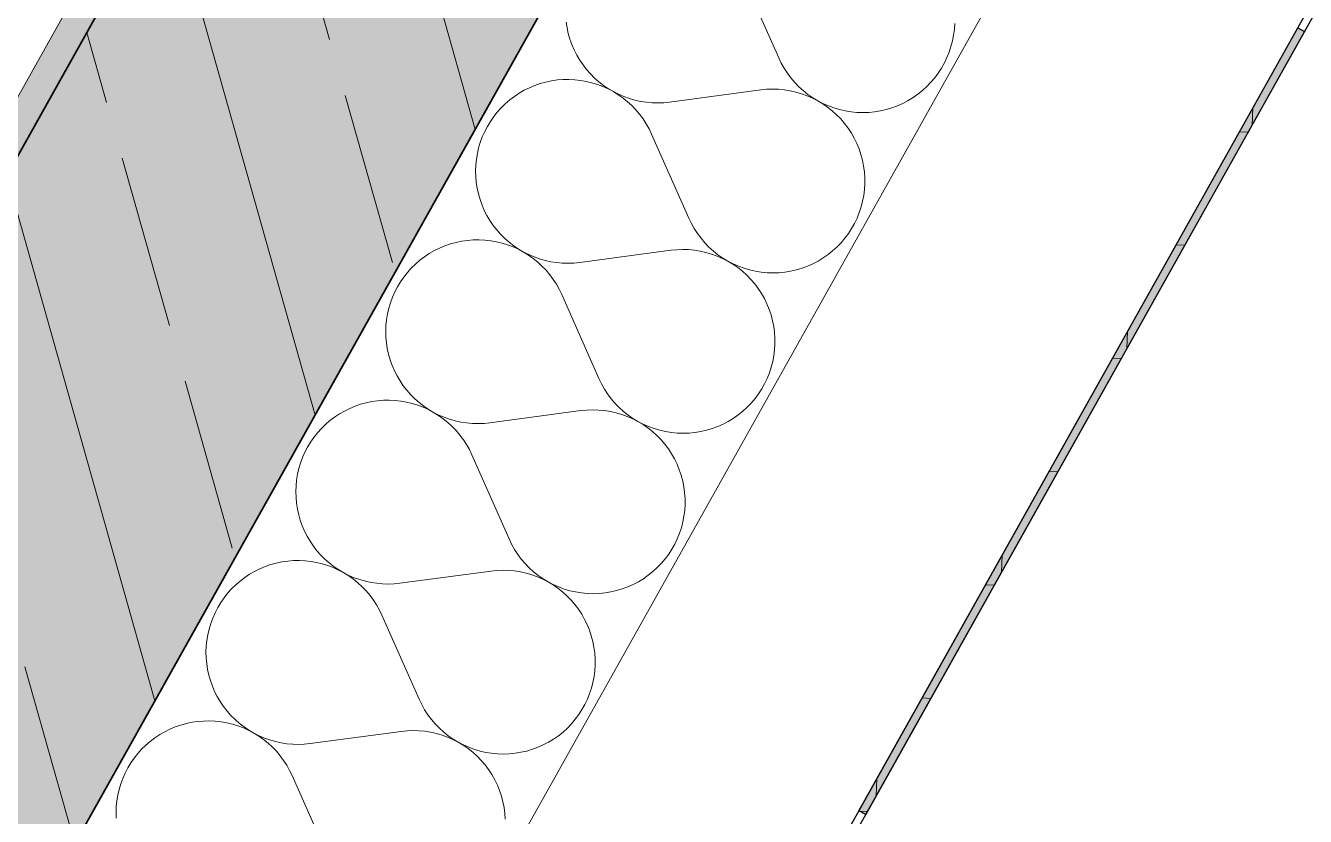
# Model space of a CAD drawing. Header units: metres. Extents: x -27.1 to 50.1, y 105.7 to 163.4.
# Drawn here: x 11.932 to 12.594, y 149.371 to 149.781 of the extents above; entities that cross this region are included whole.
import ezdxf

# ---------------------------------------------------------------- set-up
doc = ezdxf.new("R2010")
doc.units = ezdxf.units.M
doc.header["$MEASUREMENT"] = 0
for name, pattern in [('Punktlinie', [0.0035, 0, -0.0035]), ('Strichlinie_ eng', [0.0023, 0.0015, -0.0008]), ('Wipeout_Contour', [1, 0, -1])]:
    doc.linetypes.add(name, pattern=pattern)
for name, color, linetype in [('10  Fassade', 7, 'Continuous'), ('10  Fassade_Deckschraffur', 7, 'Continuous'), ('10  Fassade_Schnittschraffur', 7, 'Continuous'), ('10  Treppen + Rampen', 7, 'Continuous'), ('10  Wand Massiv', 7, 'Continuous'), ('10  Wand Massiv_Schnittschraffur', 7, 'Continuous'), ('50  NUF - Raumstempel', 7, 'Continuous')]:
    doc.layers.add(name, color=color, linetype=linetype)

# ---------------------------------------------------------------- blocks, each defined once
blk = doc.blocks.new('*X59', base_point=(-0.16283, 98.00747))
at = {"layer": '10  Wand Massiv_Schnittschraffur', "color": 98, "linetype": 'Continuous', "lineweight": 13, "ltscale": 1000, "true_color": 0x000100}
for p, q in [((12.32159, 149.76427), (12.30232, 149.80781)), ((12.21151, 149.78275), (12.21197, 149.77978)), ((12.41255, 149.77909), (12.41273, 149.78214)), ((12.21197, 149.77978), (12.21262, 149.77684)), ((12.21262, 149.77684), (12.21345, 149.77394)), ((12.41159, 149.77306), (12.41216, 149.77606)), ((12.41216, 149.77606), (12.41255, 149.77909)), ((12.21345, 149.77394), (12.21446, 149.7711)), ((12.21446, 149.7711), (12.21566, 149.76834)), ((12.40986, 149.7672), (12.41082, 149.7701)), ((12.41082, 149.7701), (12.41159, 149.77306)), ((12.21566, 149.76834), (12.21702, 149.76565)), ((12.21702, 149.76565), (12.21855, 149.76306)), ((12.21855, 149.76306), (12.22024, 149.76057)), ((12.32159, 149.76427), (12.32291, 149.76151)), ((12.4074, 149.7616), (12.40872, 149.76436)), ((12.40872, 149.76436), (12.40986, 149.7672)), ((12.22024, 149.76057), (12.22209, 149.75819)), ((12.22209, 149.75819), (12.22408, 149.75593)), ((12.22408, 149.75593), (12.22621, 149.7538)), ((12.32291, 149.76151), (12.32441, 149.75885)), ((12.32441, 149.75885), (12.32608, 149.75629)), ((12.32608, 149.75629), (12.32791, 149.75384)), ((12.40243, 149.75392), (12.40425, 149.75637)), ((12.40425, 149.75637), (12.40591, 149.75894)), ((12.40591, 149.75894), (12.4074, 149.7616)), ((12.19526, 149.74996), (12.19248, 149.7488)), ((12.19811, 149.75094), (12.19526, 149.74996)), ((12.20101, 149.75174), (12.19811, 149.75094)), ((12.20396, 149.75236), (12.20101, 149.75174)), ((12.20694, 149.75279), (12.20396, 149.75236)), ((12.20994, 149.75303), (12.20694, 149.75279)), ((12.21296, 149.75307), (12.20994, 149.75303)), ((12.21597, 149.75293), (12.21296, 149.75307)), ((12.21896, 149.7526), (12.21597, 149.75293)), ((12.22193, 149.75208), (12.21896, 149.7526)), ((12.22485, 149.75137), (12.22193, 149.75208)), ((12.22773, 149.75048), (12.22485, 149.75137)), ((12.22621, 149.7538), (12.22848, 149.75181)), ((12.23055, 149.74941), (12.22773, 149.75048)), ((12.22848, 149.75181), (12.23086, 149.74997)), ((12.23329, 149.74817), (12.23055, 149.74941)), ((12.23086, 149.74997), (12.23335, 149.74828)), ((12.32791, 149.75384), (12.32989, 149.75152)), ((12.32989, 149.75152), (12.33202, 149.74932)), ((12.33202, 149.74932), (12.33428, 149.74727)), ((12.39607, 149.74733), (12.39833, 149.74939)), ((12.39833, 149.74939), (12.40045, 149.75159)), ((12.40045, 149.75159), (12.40243, 149.75392)), ((12.18226, 149.74247), (12.17998, 149.74051)), ((12.18466, 149.74429), (12.18226, 149.74247)), ((12.18717, 149.74596), (12.18466, 149.74429)), ((12.18978, 149.74746), (12.18717, 149.74596)), ((12.19248, 149.7488), (12.18978, 149.74746)), ((12.23595, 149.74675), (12.23329, 149.74817)), ((12.23335, 149.74828), (12.23595, 149.74675)), ((12.23595, 149.74675), (12.23864, 149.74539)), ((12.23851, 149.74517), (12.23595, 149.74675)), ((12.24097, 149.74342), (12.23851, 149.74517)), ((12.23864, 149.74539), (12.24141, 149.74421)), ((12.24331, 149.74153), (12.24097, 149.74342)), ((12.24141, 149.74421), (12.24424, 149.7432)), ((12.24424, 149.7432), (12.24714, 149.74237)), ((12.24714, 149.74237), (12.25008, 149.74173)), ((12.31228, 149.74765), (12.26508, 149.74135)), ((12.31532, 149.74796), (12.31228, 149.74765)), ((12.31837, 149.74807), (12.31532, 149.74796)), ((12.32143, 149.74799), (12.31837, 149.74807)), ((12.32447, 149.7477), (12.32143, 149.74799)), ((12.32749, 149.74723), (12.32447, 149.7477)), ((12.33047, 149.74656), (12.32749, 149.74723)), ((12.3334, 149.7457), (12.33047, 149.74656)), ((12.33628, 149.74466), (12.3334, 149.7457)), ((12.33428, 149.74727), (12.33667, 149.74536)), ((12.33908, 149.74344), (12.33628, 149.74466)), ((12.33667, 149.74536), (12.33918, 149.74362)), ((12.34179, 149.74203), (12.33908, 149.74344)), ((12.33918, 149.74362), (12.34179, 149.74203)), ((12.38857, 149.74208), (12.39118, 149.74367)), ((12.39118, 149.74367), (12.39368, 149.74542)), ((12.39368, 149.74542), (12.39607, 149.74733)), ((12.17582, 149.73616), (12.17395, 149.73379)), ((12.17783, 149.7384), (12.17582, 149.73616)), ((12.17998, 149.74051), (12.17783, 149.7384)), ((12.24553, 149.73949), (12.24331, 149.74153)), ((12.24761, 149.73732), (12.24553, 149.73949)), ((12.24956, 149.73502), (12.24761, 149.73732)), ((12.25008, 149.74173), (12.25306, 149.74127)), ((12.25306, 149.74127), (12.25606, 149.741)), ((12.25606, 149.741), (12.25907, 149.74093)), ((12.25907, 149.74093), (12.26208, 149.74104)), ((12.26208, 149.74104), (12.26508, 149.74135)), ((12.34179, 149.74203), (12.3445, 149.74062)), ((12.34441, 149.74046), (12.34179, 149.74203)), ((12.34692, 149.73872), (12.34441, 149.74046)), ((12.3445, 149.74062), (12.34729, 149.73939)), ((12.34932, 149.73682), (12.34692, 149.73872)), ((12.34729, 149.73939), (12.35016, 149.73833)), ((12.35159, 149.73478), (12.34932, 149.73682)), ((12.35016, 149.73833), (12.35309, 149.73746)), ((12.35309, 149.73746), (12.35607, 149.73679)), ((12.35607, 149.73679), (12.35909, 149.7363)), ((12.35909, 149.7363), (12.36213, 149.73601)), ((12.36213, 149.73601), (12.36519, 149.73592)), ((12.36519, 149.73592), (12.36824, 149.73602)), ((12.36824, 149.73602), (12.37128, 149.73632)), ((12.37128, 149.73632), (12.3743, 149.73681)), ((12.3743, 149.73681), (12.37728, 149.73749)), ((12.37728, 149.73749), (12.3802, 149.73836)), ((12.3802, 149.73836), (12.38307, 149.73942)), ((12.38307, 149.73942), (12.38586, 149.74066)), ((12.38586, 149.74066), (12.38857, 149.74208)), ((12.17223, 149.73132), (12.17068, 149.72874)), ((12.17395, 149.73379), (12.17223, 149.73132)), ((12.25135, 149.7326), (12.24956, 149.73502)), ((12.25299, 149.73007), (12.25135, 149.7326)), ((12.25446, 149.72744), (12.25299, 149.73007)), ((12.35372, 149.73259), (12.35159, 149.73478)), ((12.35571, 149.73027), (12.35372, 149.73259)), ((12.35755, 149.72783), (12.35571, 149.73027)), ((12.16807, 149.72331), (12.16703, 149.72048)), ((12.16929, 149.72606), (12.16807, 149.72331)), ((12.17068, 149.72874), (12.16929, 149.72606)), ((12.25577, 149.72473), (12.25446, 149.72744)), ((12.27504, 149.68118), (12.25577, 149.72473)), ((12.35922, 149.72527), (12.35755, 149.72783)), ((12.36073, 149.72261), (12.35922, 149.72527)), ((12.36206, 149.71987), (12.36073, 149.72261)), ((12.16617, 149.7176), (12.1655, 149.71466)), ((12.16703, 149.72048), (12.16617, 149.7176)), ((12.36322, 149.71704), (12.36206, 149.71987)), ((12.36419, 149.71414), (12.36322, 149.71704)), ((12.16501, 149.71169), (12.16471, 149.70869)), ((12.1655, 149.71466), (12.16501, 149.71169)), ((12.36498, 149.71119), (12.36419, 149.71414)), ((12.36557, 149.70819), (12.36498, 149.71119)), ((12.16471, 149.70869), (12.1646, 149.70568)), ((12.1646, 149.70568), (12.16468, 149.70267)), ((12.16468, 149.70267), (12.16496, 149.69967)), ((12.36597, 149.70516), (12.36557, 149.70819)), ((12.36617, 149.70211), (12.36597, 149.70516)), ((12.16496, 149.69967), (12.16542, 149.69669)), ((12.16542, 149.69669), (12.16606, 149.69375)), ((12.36561, 149.69297), (12.36599, 149.696)), ((12.36599, 149.696), (12.36618, 149.69905)), ((12.36618, 149.69905), (12.36617, 149.70211)), ((12.16606, 149.69375), (12.1669, 149.69086)), ((12.1669, 149.69086), (12.16791, 149.68802)), ((12.36427, 149.68701), (12.36503, 149.68997)), ((12.36503, 149.68997), (12.36561, 149.69297)), ((12.16791, 149.68802), (12.1691, 149.68525)), ((12.1691, 149.68525), (12.17047, 149.68257)), ((12.36217, 149.68128), (12.36331, 149.68411)), ((12.36331, 149.68411), (12.36427, 149.68701)), ((12.17047, 149.68257), (12.172, 149.67997)), ((12.172, 149.67997), (12.17369, 149.67748)), ((12.17369, 149.67748), (12.17554, 149.6751)), ((12.27504, 149.68118), (12.27636, 149.67843)), ((12.27636, 149.67843), (12.27786, 149.67577)), ((12.35936, 149.67585), (12.36085, 149.67852)), ((12.36085, 149.67852), (12.36217, 149.68128)), ((12.16039, 149.6697), (12.15741, 149.66927)), ((12.16339, 149.66994), (12.16039, 149.6697)), ((12.1664, 149.66999), (12.16339, 149.66994)), ((12.16941, 149.66985), (12.1664, 149.66999)), ((12.17241, 149.66952), (12.16941, 149.66985)), ((12.17537, 149.669), (12.17241, 149.66952)), ((12.17554, 149.6751), (12.17753, 149.67284)), ((12.17753, 149.67284), (12.17966, 149.67071)), ((12.17966, 149.67071), (12.18192, 149.66873)), ((12.27786, 149.67577), (12.27953, 149.67321)), ((12.27953, 149.67321), (12.28136, 149.67076)), ((12.28136, 149.67076), (12.28334, 149.66843)), ((12.3539, 149.66851), (12.35587, 149.67084)), ((12.35587, 149.67084), (12.3577, 149.67329)), ((12.3577, 149.67329), (12.35936, 149.67585)), ((12.14062, 149.66287), (12.13811, 149.66121)), ((12.14323, 149.66438), (12.14062, 149.66287)), ((12.14593, 149.66571), (12.14323, 149.66438)), ((12.14871, 149.66687), (12.14593, 149.66571)), ((12.15156, 149.66786), (12.14871, 149.66687)), ((12.15446, 149.66866), (12.15156, 149.66786)), ((12.15741, 149.66927), (12.15446, 149.66866)), ((12.1783, 149.66829), (12.17537, 149.669)), ((12.18118, 149.6674), (12.1783, 149.66829)), ((12.18399, 149.66633), (12.18118, 149.6674)), ((12.18192, 149.66873), (12.18431, 149.66688)), ((12.18674, 149.66508), (12.18399, 149.66633)), ((12.18431, 149.66688), (12.1868, 149.6652)), ((12.18939, 149.66366), (12.18674, 149.66508)), ((12.1868, 149.6652), (12.1894, 149.66367)), ((12.19196, 149.66208), (12.18939, 149.66366)), ((12.1894, 149.66367), (12.19208, 149.66231)), ((12.26573, 149.66457), (12.21853, 149.65826)), ((12.26877, 149.66487), (12.26573, 149.66457)), ((12.27182, 149.66498), (12.26877, 149.66487)), ((12.27487, 149.6649), (12.27182, 149.66498)), ((12.27792, 149.66462), (12.27487, 149.6649)), ((12.28094, 149.66414), (12.27792, 149.66462)), ((12.28392, 149.66348), (12.28094, 149.66414)), ((12.28334, 149.66843), (12.28546, 149.66624)), ((12.28685, 149.66262), (12.28392, 149.66348)), ((12.28546, 149.66624), (12.28773, 149.66418)), ((12.28773, 149.66418), (12.29012, 149.66228)), ((12.34713, 149.66234), (12.34952, 149.66425)), ((12.34952, 149.66425), (12.35178, 149.66631)), ((12.35178, 149.66631), (12.3539, 149.66851)), ((12.13343, 149.65742), (12.13128, 149.65531)), ((12.13571, 149.65939), (12.13343, 149.65742)), ((12.13811, 149.66121), (12.13571, 149.65939)), ((12.19441, 149.66034), (12.19196, 149.66208)), ((12.19208, 149.66231), (12.19485, 149.66112)), ((12.19676, 149.65845), (12.19441, 149.66034)), ((12.19485, 149.66112), (12.19769, 149.66011)), ((12.19898, 149.65641), (12.19676, 149.65845)), ((12.19769, 149.66011), (12.20059, 149.65929)), ((12.20106, 149.65423), (12.19898, 149.65641)), ((12.20059, 149.65929), (12.20353, 149.65864)), ((12.20353, 149.65864), (12.20651, 149.65819)), ((12.20651, 149.65819), (12.20951, 149.65792)), ((12.20951, 149.65792), (12.21252, 149.65784)), ((12.21252, 149.65784), (12.21553, 149.65796)), ((12.21553, 149.65796), (12.21853, 149.65826)), ((12.28972, 149.66158), (12.28685, 149.66262)), ((12.29252, 149.66035), (12.28972, 149.66158)), ((12.29012, 149.66228), (12.29262, 149.66053)), ((12.29524, 149.65895), (12.29252, 149.66035)), ((12.29262, 149.66053), (12.29524, 149.65895)), ((12.29524, 149.65895), (12.29795, 149.65754)), ((12.29786, 149.65737), (12.29524, 149.65895)), ((12.30037, 149.65563), (12.29786, 149.65737)), ((12.29795, 149.65754), (12.30074, 149.6563)), ((12.30074, 149.6563), (12.30361, 149.65525)), ((12.33365, 149.65528), (12.33652, 149.65634)), ((12.33652, 149.65634), (12.33931, 149.65758)), ((12.33931, 149.65758), (12.34202, 149.659)), ((12.34202, 149.659), (12.34463, 149.66059)), ((12.34463, 149.66059), (12.34713, 149.66234)), ((12.1274, 149.65071), (12.12568, 149.64823)), ((12.12926, 149.65307), (12.1274, 149.65071)), ((12.13128, 149.65531), (12.12926, 149.65307)), ((12.203, 149.65193), (12.20106, 149.65423)), ((12.2048, 149.64951), (12.203, 149.65193)), ((12.20644, 149.64699), (12.2048, 149.64951)), ((12.30277, 149.65374), (12.30037, 149.65563)), ((12.30503, 149.65169), (12.30277, 149.65374)), ((12.30361, 149.65525), (12.30654, 149.65438)), ((12.30717, 149.6495), (12.30503, 149.65169)), ((12.30654, 149.65438), (12.30952, 149.6537)), ((12.30916, 149.64718), (12.30717, 149.6495)), ((12.30952, 149.6537), (12.31254, 149.65322)), ((12.31254, 149.65322), (12.31558, 149.65293)), ((12.31558, 149.65293), (12.31863, 149.65283)), ((12.31863, 149.65283), (12.32169, 149.65293)), ((12.32169, 149.65293), (12.32473, 149.65323)), ((12.32473, 149.65323), (12.32775, 149.65372)), ((12.32775, 149.65372), (12.33072, 149.65441)), ((12.33072, 149.65441), (12.33365, 149.65528)), ((12.12274, 149.64298), (12.12152, 149.64022)), ((12.12413, 149.64565), (12.12274, 149.64298)), ((12.12568, 149.64823), (12.12413, 149.64565)), ((12.20791, 149.64436), (12.20644, 149.64699)), ((12.20922, 149.64164), (12.20791, 149.64436)), ((12.31099, 149.64474), (12.30916, 149.64718)), ((12.31267, 149.64219), (12.31099, 149.64474)), ((12.12048, 149.6374), (12.11962, 149.63451)), ((12.12152, 149.64022), (12.12048, 149.6374)), ((12.22848, 149.5981), (12.20922, 149.64164)), ((12.31418, 149.63953), (12.31267, 149.64219)), ((12.31551, 149.63678), (12.31418, 149.63953)), ((12.31667, 149.63395), (12.31551, 149.63678)), ((12.11895, 149.63157), (12.11846, 149.6286)), ((12.11962, 149.63451), (12.11895, 149.63157)), ((12.31764, 149.63105), (12.31667, 149.63395)), ((12.31842, 149.6281), (12.31764, 149.63105)), ((12.11816, 149.62561), (12.11805, 149.6226)), ((12.11846, 149.6286), (12.11816, 149.62561)), ((12.31902, 149.6251), (12.31842, 149.6281)), ((12.31942, 149.62207), (12.31902, 149.6251)), ((12.11805, 149.6226), (12.11813, 149.61958)), ((12.11813, 149.61958), (12.1184, 149.61658)), ((12.1184, 149.61658), (12.11886, 149.61361)), ((12.31962, 149.61902), (12.31942, 149.62207)), ((12.31963, 149.61597), (12.31962, 149.61902)), ((12.11886, 149.61361), (12.11951, 149.61067)), ((12.11951, 149.61067), (12.12034, 149.60777)), ((12.31848, 149.60689), (12.31906, 149.60989)), ((12.31906, 149.60989), (12.31944, 149.61292)), ((12.31944, 149.61292), (12.31963, 149.61597)), ((12.12034, 149.60777), (12.12136, 149.60493)), ((12.12136, 149.60493), (12.12255, 149.60217)), ((12.31676, 149.60103), (12.31771, 149.60393)), ((12.31771, 149.60393), (12.31848, 149.60689)), ((12.12255, 149.60217), (12.12391, 149.59948)), ((12.12391, 149.59948), (12.12545, 149.59689)), ((12.12545, 149.59689), (12.12714, 149.5944)), ((12.22848, 149.5981), (12.22981, 149.59534)), ((12.3143, 149.59543), (12.31562, 149.59819)), ((12.31562, 149.59819), (12.31676, 149.60103)), ((12.12714, 149.5944), (12.12898, 149.59202)), ((12.12898, 149.59202), (12.13098, 149.58976)), ((12.22981, 149.59534), (12.23131, 149.59268)), ((12.23131, 149.59268), (12.23298, 149.59012)), ((12.23298, 149.59012), (12.2348, 149.58767)), ((12.30932, 149.58775), (12.31114, 149.5902)), ((12.31114, 149.5902), (12.3128, 149.59277)), ((12.3128, 149.59277), (12.3143, 149.59543)), ((12.10216, 149.58379), (12.09938, 149.58263)), ((12.105, 149.58477), (12.10216, 149.58379)), ((12.10791, 149.58557), (12.105, 149.58477)), ((12.11086, 149.58619), (12.10791, 149.58557)), ((12.11384, 149.58662), (12.11086, 149.58619)), ((12.11684, 149.58686), (12.11384, 149.58662)), ((12.11985, 149.5869), (12.11684, 149.58686)), ((12.12286, 149.58676), (12.11985, 149.5869)), ((12.12585, 149.58643), (12.12286, 149.58676)), ((12.12882, 149.58591), (12.12585, 149.58643)), ((12.13175, 149.5852), (12.12882, 149.58591)), ((12.13098, 149.58976), (12.13311, 149.58763)), ((12.13463, 149.58431), (12.13175, 149.5852)), ((12.13311, 149.58763), (12.13537, 149.58564)), ((12.13744, 149.58324), (12.13463, 149.58431)), ((12.13537, 149.58564), (12.13775, 149.5838)), ((12.14018, 149.582), (12.13744, 149.58324)), ((12.13775, 149.5838), (12.14025, 149.58211)), ((12.2348, 149.58767), (12.23678, 149.58535)), ((12.23678, 149.58535), (12.23891, 149.58315)), ((12.30296, 149.58116), (12.30522, 149.58322)), ((12.30522, 149.58322), (12.30734, 149.58542)), ((12.30734, 149.58542), (12.30932, 149.58775)), ((12.09156, 149.57812), (12.08916, 149.5763)), ((12.09407, 149.57979), (12.09156, 149.57812)), ((12.09668, 149.58129), (12.09407, 149.57979)), ((12.09938, 149.58263), (12.09668, 149.58129)), ((12.14284, 149.58058), (12.14018, 149.582)), ((12.14025, 149.58211), (12.14284, 149.58058)), ((12.14284, 149.58058), (12.14553, 149.57922)), ((12.1454, 149.579), (12.14284, 149.58058)), ((12.14786, 149.57725), (12.1454, 149.579)), ((12.14553, 149.57922), (12.1483, 149.57804)), ((12.1502, 149.57536), (12.14786, 149.57725)), ((12.1483, 149.57804), (12.15114, 149.57703)), ((12.15114, 149.57703), (12.15403, 149.5762)), ((12.21917, 149.58148), (12.17197, 149.57518)), ((12.22221, 149.58179), (12.21917, 149.58148)), ((12.22527, 149.5819), (12.22221, 149.58179)), ((12.22832, 149.58181), (12.22527, 149.5819)), ((12.23136, 149.58153), (12.22832, 149.58181)), ((12.23438, 149.58106), (12.23136, 149.58153)), ((12.23737, 149.58039), (12.23438, 149.58106)), ((12.2403, 149.57953), (12.23737, 149.58039)), ((12.23891, 149.58315), (12.24117, 149.5811)), ((12.24317, 149.57849), (12.2403, 149.57953)), ((12.24117, 149.5811), (12.24356, 149.57919)), ((12.24597, 149.57727), (12.24317, 149.57849)), ((12.24356, 149.57919), (12.24607, 149.57745)), ((12.24868, 149.57586), (12.24597, 149.57727)), ((12.24607, 149.57745), (12.24868, 149.57586)), ((12.29546, 149.57591), (12.29808, 149.5775)), ((12.29808, 149.5775), (12.30058, 149.57925)), ((12.30058, 149.57925), (12.30296, 149.58116)), ((12.08271, 149.56999), (12.08084, 149.56762)), ((12.08472, 149.57223), (12.08271, 149.56999)), ((12.08688, 149.57434), (12.08472, 149.57223)), ((12.08916, 149.5763), (12.08688, 149.57434)), ((12.15242, 149.57332), (12.1502, 149.57536)), ((12.15451, 149.57115), (12.15242, 149.57332)), ((12.15403, 149.5762), (12.15698, 149.57556)), ((12.15645, 149.56885), (12.15451, 149.57115)), ((12.15698, 149.57556), (12.15995, 149.5751)), ((12.15995, 149.5751), (12.16296, 149.57483)), ((12.16296, 149.57483), (12.16597, 149.57476)), ((12.16597, 149.57476), (12.16898, 149.57487)), ((12.16898, 149.57487), (12.17197, 149.57518)), ((12.24868, 149.57586), (12.25139, 149.57445)), ((12.2513, 149.57429), (12.24868, 149.57586)), ((12.25382, 149.57255), (12.2513, 149.57429)), ((12.25139, 149.57445), (12.25419, 149.57322)), ((12.25621, 149.57065), (12.25382, 149.57255)), ((12.25419, 149.57322), (12.25706, 149.57216)), ((12.25848, 149.56861), (12.25621, 149.57065)), ((12.25706, 149.57216), (12.25999, 149.57129)), ((12.25999, 149.57129), (12.26297, 149.57062)), ((12.26297, 149.57062), (12.26598, 149.57013)), ((12.26598, 149.57013), (12.26903, 149.56984)), ((12.27514, 149.56985), (12.27818, 149.57015)), ((12.27818, 149.57015), (12.28119, 149.57064)), ((12.28119, 149.57064), (12.28417, 149.57132)), ((12.28417, 149.57132), (12.2871, 149.57219)), ((12.2871, 149.57219), (12.28997, 149.57325)), ((12.28997, 149.57325), (12.29276, 149.57449)), ((12.29276, 149.57449), (12.29546, 149.57591)), ((12.07913, 149.56515), (12.07757, 149.56257)), ((12.08084, 149.56762), (12.07913, 149.56515)), ((12.15825, 149.56643), (12.15645, 149.56885)), ((12.15988, 149.5639), (12.15825, 149.56643)), ((12.16136, 149.56127), (12.15988, 149.5639)), ((12.26062, 149.56642), (12.25848, 149.56861)), ((12.2626, 149.5641), (12.26062, 149.56642)), ((12.26444, 149.56166), (12.2626, 149.5641)), ((12.26903, 149.56984), (12.27208, 149.56975)), ((12.27208, 149.56975), (12.27514, 149.56985)), ((12.07497, 149.55714), (12.07393, 149.55431)), ((12.07618, 149.55989), (12.07497, 149.55714)), ((12.07757, 149.56257), (12.07618, 149.55989)), ((12.16266, 149.55856), (12.16136, 149.56127)), ((12.18193, 149.51501), (12.16266, 149.55856)), ((12.26612, 149.5591), (12.26444, 149.56166)), ((12.26762, 149.55644), (12.26612, 149.5591)), ((12.07307, 149.55143), (12.07239, 149.54849)), ((12.07393, 149.55431), (12.07307, 149.55143)), ((12.26896, 149.55369), (12.26762, 149.55644)), ((12.27011, 149.55087), (12.26896, 149.55369)), ((12.27109, 149.54797), (12.27011, 149.55087)), ((12.07191, 149.54552), (12.07161, 149.54252)), ((12.07239, 149.54849), (12.07191, 149.54552)), ((12.27187, 149.54502), (12.27109, 149.54797)), ((12.27246, 149.54202), (12.27187, 149.54502)), ((12.07161, 149.54252), (12.0715, 149.53951)), ((12.0715, 149.53951), (12.07158, 149.5365)), ((12.27286, 149.53899), (12.27246, 149.54202)), ((12.27307, 149.53594), (12.27286, 149.53899)), ((12.07158, 149.5365), (12.07185, 149.5335)), ((12.07185, 149.5335), (12.07231, 149.53052)), ((12.07231, 149.53052), (12.07296, 149.52758)), ((12.27289, 149.52983), (12.27308, 149.53288)), ((12.27308, 149.53288), (12.27307, 149.53594)), ((12.07296, 149.52758), (12.07379, 149.52469)), ((12.07379, 149.52469), (12.07481, 149.52185)), ((12.27116, 149.52084), (12.27193, 149.5238)), ((12.27193, 149.5238), (12.27251, 149.5268)), ((12.27251, 149.5268), (12.27289, 149.52983)), ((12.07481, 149.52185), (12.076, 149.51908)), ((12.076, 149.51908), (12.07736, 149.5164)), ((12.26907, 149.51511), (12.27021, 149.51794)), ((12.27021, 149.51794), (12.27116, 149.52084)), ((12.07736, 149.5164), (12.07889, 149.5138)), ((12.07889, 149.5138), (12.08058, 149.51131)), ((12.08058, 149.51131), (12.08243, 149.50893)), ((12.18193, 149.51501), (12.18326, 149.51226)), ((12.18326, 149.51226), (12.18476, 149.5096)), ((12.26625, 149.50968), (12.26775, 149.51235)), ((12.26775, 149.51235), (12.26907, 149.51511)), ((12.07029, 149.50377), (12.06728, 149.50353)), ((12.0733, 149.50382), (12.07029, 149.50377)), ((12.07631, 149.50368), (12.0733, 149.50382)), ((12.0793, 149.50335), (12.07631, 149.50368)), ((12.08243, 149.50893), (12.08442, 149.50667)), ((12.08442, 149.50667), (12.08655, 149.50454)), ((12.08655, 149.50454), (12.08882, 149.50256)), ((12.18476, 149.5096), (12.18642, 149.50704)), ((12.18642, 149.50704), (12.18825, 149.50459)), ((12.18825, 149.50459), (12.19023, 149.50226)), ((12.26079, 149.50234), (12.26277, 149.50467)), ((12.26277, 149.50467), (12.26459, 149.50712)), ((12.26459, 149.50712), (12.26625, 149.50968)), ((12.05012, 149.49821), (12.04751, 149.4967)), ((12.05282, 149.49954), (12.05012, 149.49821)), ((12.0556, 149.5007), (12.05282, 149.49954)), ((12.05845, 149.50169), (12.0556, 149.5007)), ((12.06135, 149.50249), (12.05845, 149.50169)), ((12.0643, 149.5031), (12.06135, 149.50249)), ((12.06728, 149.50353), (12.0643, 149.5031)), ((12.08227, 149.50283), (12.0793, 149.50335)), ((12.0852, 149.50212), (12.08227, 149.50283)), ((12.08807, 149.50123), (12.0852, 149.50212)), ((12.09089, 149.50016), (12.08807, 149.50123)), ((12.08882, 149.50256), (12.0912, 149.50071)), ((12.09363, 149.49891), (12.09089, 149.50016)), ((12.0912, 149.50071), (12.09369, 149.49903)), ((12.09629, 149.49749), (12.09363, 149.49891)), ((12.09369, 149.49903), (12.09629, 149.4975)), ((12.09629, 149.4975), (12.09898, 149.49614)), ((12.09885, 149.49591), (12.09629, 149.49749)), ((12.17262, 149.4984), (12.12542, 149.49209)), ((12.17566, 149.4987), (12.17262, 149.4984)), ((12.17871, 149.49881), (12.17566, 149.4987)), ((12.18177, 149.49873), (12.17871, 149.49881)), ((12.18481, 149.49845), (12.18177, 149.49873)), ((12.18783, 149.49797), (12.18481, 149.49845)), ((12.19081, 149.49731), (12.18783, 149.49797)), ((12.19023, 149.50226), (12.19236, 149.50007)), ((12.19375, 149.49645), (12.19081, 149.49731)), ((12.19236, 149.50007), (12.19462, 149.49801)), ((12.19462, 149.49801), (12.19701, 149.49611)), ((12.25403, 149.49617), (12.25641, 149.49808)), ((12.25641, 149.49808), (12.25867, 149.50014)), ((12.25867, 149.50014), (12.26079, 149.50234)), ((12.04032, 149.49125), (12.03817, 149.48914)), ((12.0426, 149.49322), (12.04032, 149.49125)), ((12.045, 149.49504), (12.0426, 149.49322)), ((12.04751, 149.4967), (12.045, 149.49504)), ((12.10131, 149.49417), (12.09885, 149.49591)), ((12.09898, 149.49614), (12.10175, 149.49495)), ((12.10365, 149.49228), (12.10131, 149.49417)), ((12.10175, 149.49495), (12.10459, 149.49394)), ((12.10587, 149.49024), (12.10365, 149.49228)), ((12.10459, 149.49394), (12.10748, 149.49312)), ((12.10748, 149.49312), (12.11042, 149.49247)), ((12.11042, 149.49247), (12.1134, 149.49202)), ((12.1134, 149.49202), (12.1164, 149.49175)), ((12.1164, 149.49175), (12.11941, 149.49167)), ((12.11941, 149.49167), (12.12242, 149.49179)), ((12.12242, 149.49179), (12.12542, 149.49209)), ((12.19662, 149.49541), (12.19375, 149.49645)), ((12.19942, 149.49418), (12.19662, 149.49541)), ((12.19701, 149.49611), (12.19952, 149.49436)), ((12.20213, 149.49278), (12.19942, 149.49418)), ((12.19952, 149.49436), (12.20213, 149.49278)), ((12.20213, 149.49278), (12.20484, 149.49137)), ((12.20475, 149.4912), (12.20213, 149.49278)), ((12.20726, 149.48946), (12.20475, 149.4912)), ((12.20484, 149.49137), (12.20764, 149.49013)), ((12.24341, 149.49017), (12.2462, 149.49141)), ((12.2462, 149.49141), (12.24891, 149.49283)), ((12.24891, 149.49283), (12.25152, 149.49442)), ((12.25152, 149.49442), (12.25403, 149.49617)), ((12.03429, 149.48454), (12.03258, 149.48206)), ((12.03616, 149.4869), (12.03429, 149.48454)), ((12.03817, 149.48914), (12.03616, 149.4869)), ((12.10796, 149.48806), (12.10587, 149.49024)), ((12.1099, 149.48576), (12.10796, 149.48806)), ((12.11169, 149.48334), (12.1099, 149.48576)), ((12.20966, 149.48757), (12.20726, 149.48946)), ((12.20764, 149.49013), (12.2105, 149.48908)), ((12.21193, 149.48552), (12.20966, 149.48757)), ((12.2105, 149.48908), (12.21344, 149.48821)), ((12.21406, 149.48333), (12.21193, 149.48552)), ((12.21344, 149.48821), (12.21641, 149.48753)), ((12.21641, 149.48753), (12.21943, 149.48705)), ((12.21943, 149.48705), (12.22247, 149.48676)), ((12.22247, 149.48676), (12.22553, 149.48666)), ((12.22553, 149.48666), (12.22858, 149.48676)), ((12.22858, 149.48676), (12.23162, 149.48706)), ((12.23162, 149.48706), (12.23464, 149.48755)), ((12.23464, 149.48755), (12.23762, 149.48824)), ((12.23762, 149.48824), (12.24055, 149.48911)), ((12.24055, 149.48911), (12.24341, 149.49017)), ((12.03102, 149.47948), (12.02963, 149.47681)), ((12.03258, 149.48206), (12.03102, 149.47948)), ((12.11333, 149.48082), (12.11169, 149.48334)), ((12.1148, 149.47819), (12.11333, 149.48082)), ((12.11611, 149.47547), (12.1148, 149.47819)), ((12.21605, 149.48101), (12.21406, 149.48333)), ((12.21789, 149.47857), (12.21605, 149.48101)), ((12.21956, 149.47602), (12.21789, 149.47857)), ((12.02738, 149.47123), (12.02652, 149.46834)), ((12.02842, 149.47405), (12.02738, 149.47123)), ((12.02963, 149.47681), (12.02842, 149.47405)), ((12.13538, 149.43193), (12.11611, 149.47547)), ((12.22107, 149.47336), (12.21956, 149.47602)), ((12.22241, 149.47061), (12.22107, 149.47336)), ((12.22356, 149.46778), (12.22241, 149.47061)), ((12.02584, 149.4654), (12.02535, 149.46243)), ((12.02652, 149.46834), (12.02584, 149.4654)), ((12.22453, 149.46488), (12.22356, 149.46778)), ((12.22532, 149.46193), (12.22453, 149.46488)), ((12.02505, 149.45944), (12.02494, 149.45642)), ((12.02535, 149.46243), (12.02505, 149.45944)), ((12.22591, 149.45893), (12.22532, 149.46193)), ((12.22631, 149.4559), (12.22591, 149.45893)), ((12.02494, 149.45642), (12.02503, 149.45341)), ((12.02503, 149.45341), (12.0253, 149.45041)), ((12.22651, 149.45285), (12.22631, 149.4559)), ((12.22652, 149.4498), (12.22651, 149.45285)), ((12.0253, 149.45041), (12.02576, 149.44744)), ((12.02576, 149.44744), (12.02641, 149.4445)), ((12.02641, 149.4445), (12.02724, 149.4416)), ((12.22595, 149.44372), (12.22634, 149.44675)), ((12.22634, 149.44675), (12.22652, 149.4498)), ((12.02724, 149.4416), (12.02825, 149.43876)), ((12.02825, 149.43876), (12.02944, 149.436)), ((12.22365, 149.43486), (12.22461, 149.43776)), ((12.22461, 149.43776), (12.22538, 149.44072)), ((12.22538, 149.44072), (12.22595, 149.44372)), ((12.02944, 149.436), (12.03081, 149.43331)), ((12.03081, 149.43331), (12.03234, 149.43072)), ((12.13538, 149.43193), (12.1367, 149.42917)), ((12.22119, 149.42926), (12.22251, 149.43202)), ((12.22251, 149.43202), (12.22365, 149.43486)), ((12.03234, 149.43072), (12.03403, 149.42823)), ((12.03403, 149.42823), (12.03588, 149.42585)), ((12.03588, 149.42585), (12.03787, 149.42359)), ((12.1367, 149.42917), (12.1382, 149.42651)), ((12.1382, 149.42651), (12.13987, 149.42395)), ((12.21804, 149.42403), (12.2197, 149.4266)), ((12.2197, 149.4266), (12.22119, 149.42926)), ((12.00905, 149.41762), (12.00627, 149.41646)), ((12.0119, 149.4186), (12.00905, 149.41762)), ((12.0148, 149.4194), (12.0119, 149.4186)), ((12.01775, 149.42002), (12.0148, 149.4194)), ((12.02073, 149.42045), (12.01775, 149.42002)), ((12.02373, 149.42069), (12.02073, 149.42045)), ((12.02675, 149.42073), (12.02373, 149.42069)), ((12.02975, 149.42059), (12.02675, 149.42073)), ((12.03275, 149.42026), (12.02975, 149.42059)), ((12.03571, 149.41974), (12.03275, 149.42026)), ((12.03864, 149.41903), (12.03571, 149.41974)), ((12.03787, 149.42359), (12.04, 149.42146)), ((12.04152, 149.41814), (12.03864, 149.41903)), ((12.04, 149.42146), (12.04226, 149.41947)), ((12.04434, 149.41707), (12.04152, 149.41814)), ((12.04226, 149.41947), (12.04465, 149.41763)), ((12.04465, 149.41763), (12.04714, 149.41594)), ((12.13987, 149.42395), (12.1417, 149.4215)), ((12.1417, 149.4215), (12.14368, 149.41918)), ((12.14368, 149.41918), (12.14581, 149.41698)), ((12.21212, 149.41705), (12.21424, 149.41925)), ((12.21424, 149.41925), (12.21621, 149.42158)), ((12.21621, 149.42158), (12.21804, 149.42403)), ((11.99845, 149.41195), (11.99605, 149.41013)), ((12.00096, 149.41362), (11.99845, 149.41195)), ((12.00357, 149.41512), (12.00096, 149.41362)), ((12.00627, 149.41646), (12.00357, 149.41512)), ((12.04708, 149.41583), (12.04434, 149.41707)), ((12.04974, 149.41441), (12.04708, 149.41583)), ((12.04714, 149.41594), (12.04974, 149.41441)), ((12.04974, 149.41441), (12.05243, 149.41305)), ((12.0523, 149.41283), (12.04974, 149.41441)), ((12.05476, 149.41108), (12.0523, 149.41283)), ((12.05243, 149.41305), (12.05519, 149.41187)), ((12.0571, 149.40919), (12.05476, 149.41108)), ((12.05519, 149.41187), (12.05803, 149.41086)), ((12.12607, 149.41531), (12.07887, 149.40901)), ((12.12911, 149.41562), (12.12607, 149.41531)), ((12.13216, 149.41573), (12.12911, 149.41562)), ((12.13522, 149.41564), (12.13216, 149.41573)), ((12.13826, 149.41536), (12.13522, 149.41564)), ((12.14128, 149.41489), (12.13826, 149.41536)), ((12.14426, 149.41422), (12.14128, 149.41489)), ((12.14719, 149.41336), (12.14426, 149.41422)), ((12.14581, 149.41698), (12.14807, 149.41493)), ((12.15006, 149.41232), (12.14719, 149.41336)), ((12.14807, 149.41493), (12.15046, 149.41302)), ((12.15286, 149.4111), (12.15006, 149.41232)), ((12.15046, 149.41302), (12.15296, 149.41128)), ((12.15558, 149.40969), (12.15286, 149.4111)), ((12.15296, 149.41128), (12.15558, 149.40969)), ((12.20236, 149.40974), (12.20497, 149.41133)), ((12.20497, 149.41133), (12.20747, 149.41308)), ((12.20747, 149.41308), (12.20986, 149.41499)), ((12.20986, 149.41499), (12.21212, 149.41705)), ((11.99162, 149.40606), (11.98961, 149.40382)), ((11.99377, 149.40817), (11.99162, 149.40606)), ((11.99605, 149.41013), (11.99377, 149.40817)), ((12.05932, 149.40715), (12.0571, 149.40919)), ((12.05803, 149.41086), (12.06093, 149.41003)), ((12.0614, 149.40498), (12.05932, 149.40715)), ((12.06093, 149.41003), (12.06387, 149.40939)), ((12.06335, 149.40268), (12.0614, 149.40498)), ((12.06387, 149.40939), (12.06685, 149.40893)), ((12.06685, 149.40893), (12.06985, 149.40866)), ((12.06985, 149.40866), (12.07286, 149.40859)), ((12.07286, 149.40859), (12.07587, 149.4087)), ((12.07587, 149.4087), (12.07887, 149.40901)), ((12.15558, 149.40969), (12.15829, 149.40828)), ((12.1582, 149.40812), (12.15558, 149.40969)), ((12.16071, 149.40638), (12.1582, 149.40812)), ((12.15829, 149.40828), (12.16108, 149.40705)), ((12.16311, 149.40448), (12.16071, 149.40638)), ((12.16108, 149.40705), (12.16395, 149.40599)), ((12.16538, 149.40244), (12.16311, 149.40448)), ((12.16395, 149.40599), (12.16688, 149.40512)), ((12.16688, 149.40512), (12.16986, 149.40445)), ((12.16986, 149.40445), (12.17288, 149.40396)), ((12.18507, 149.40398), (12.18809, 149.40447)), ((12.18809, 149.40447), (12.19107, 149.40515)), ((12.19107, 149.40515), (12.19399, 149.40602)), ((12.19399, 149.40602), (12.19686, 149.40708)), ((12.19686, 149.40708), (12.19965, 149.40832)), ((12.19965, 149.40832), (12.20236, 149.40974)), ((11.98602, 149.39898), (11.98447, 149.3964)), ((11.98774, 149.40145), (11.98602, 149.39898)), ((11.98961, 149.40382), (11.98774, 149.40145)), ((12.06514, 149.40026), (12.06335, 149.40268)), ((12.06678, 149.39773), (12.06514, 149.40026)), ((12.06825, 149.3951), (12.06678, 149.39773)), ((12.16751, 149.40025), (12.16538, 149.40244)), ((12.1695, 149.39793), (12.16751, 149.40025)), ((12.17133, 149.39549), (12.1695, 149.39793)), ((12.17288, 149.40396), (12.17592, 149.40367)), ((12.17592, 149.40367), (12.17898, 149.40358)), ((12.17898, 149.40358), (12.18203, 149.40368)), ((12.18203, 149.40368), (12.18507, 149.40398)), ((11.98308, 149.39372), (11.98186, 149.39097)), ((11.98447, 149.3964), (11.98308, 149.39372)), ((12.06956, 149.39239), (12.06825, 149.3951)), ((12.08883, 149.34884), (12.06956, 149.39239)), ((12.17301, 149.39293), (12.17133, 149.39549)), ((12.17452, 149.39027), (12.17301, 149.39293)), ((11.97996, 149.38526), (11.97929, 149.38232)), ((11.98082, 149.38814), (11.97996, 149.38526)), ((11.98186, 149.39097), (11.98082, 149.38814)), ((12.17585, 149.38752), (12.17452, 149.39027)), ((12.17701, 149.3847), (12.17585, 149.38752)), ((12.17798, 149.3818), (12.17701, 149.3847)), ((11.9788, 149.37935), (11.9785, 149.37635)), ((11.97929, 149.38232), (11.9788, 149.37935)), ((12.17877, 149.37885), (12.17798, 149.3818)), ((12.17936, 149.37585), (12.17877, 149.37885)), ((11.9785, 149.37635), (11.97839, 149.37334)), ((11.97839, 149.37334), (11.97847, 149.37033)), ((12.17976, 149.37282), (12.17936, 149.37585)), ((12.17996, 149.36977), (12.17976, 149.37282))]:
    blk.add_line(p, q, dxfattribs=at)

msp = doc.modelspace()

# ---------------------------------------------------------------- wipeouts: each hides what was drawn before it
at = {"color": 254, "linetype": 'Wipeout_Contour', "lineweight": 0, "ltscale": 601.255013}
msp.add_wipeout([(13.25032, 150.95752), (11.93544, 148.61079), (11.93893, 148.60883), (13.25381, 150.95557)], dxfattribs=at).dxf.layer = '10  Fassade_Deckschraffur'

# ---------------------------------------------------------------- next in the draw order: hatches: boundary and pattern name
at = {"layer": '10  Fassade_Schnittschraffur', "linetype": 'Continuous', "lineweight": 0, "true_color": 0xffffff}
msp.add_hatch(color=7, dxfattribs=at).paths.add_polyline_path([(12.36664, 149.37219), (12.59394, 149.77786), (12.59045, 149.77981), (12.36315, 149.37415)])
at = {"layer": '10  Fassade_Schnittschraffur', "linetype": 'Continuous', "lineweight": 13, "true_color": 0x000100}
h = msp.add_hatch(dxfattribs=at)
h.set_pattern_fill('Dämmung__hart_1_0001', color=98, style=0, pattern_type=2)
h.set_pattern_definition([(87.605446, (0, 0), (-0.059947608, 0.002506841), []), (177.605446, (0, 0), (0.002506841, 0.059947608), [])])
h.paths.add_polyline_path([(12.36664, 149.37219), (12.59394, 149.77786), (12.59045, 149.77981), (12.36315, 149.37415)])
at = {"layer": '10  Wand Massiv_Schnittschraffur', "linetype": 'Continuous', "lineweight": 0, "true_color": 0xffffff}
for points in [[(13.66567, 152.84651), (11.06976, 148.21346), (11.08284, 148.20612), (13.67876, 152.83918)], [(11.25732, 148.10836), (13.85324, 152.74142), (13.67876, 152.83918), (11.08284, 148.20612)]]:
    msp.add_hatch(color=7, dxfattribs=at).paths.add_polyline_path(points)
at = {"layer": '10  Wand Massiv_Schnittschraffur', "linetype": 'Continuous', "lineweight": 13, "true_color": 0x000100}
h = msp.add_hatch(dxfattribs=at)
h.set_pattern_fill('Gips_0001', color=98, style=0, pattern_type=2)
h.set_pattern_definition([(87.605446, (0, 0), (-0.02497817, 0.001044517), [0, -0.025])])
h.paths.add_polyline_path([(13.66567, 152.84651), (11.06976, 148.21346), (11.08284, 148.20612), (13.67876, 152.83918)])
h = msp.add_hatch(dxfattribs=at)
h.set_pattern_fill('Beton__Stahlbeton_0001', color=98, style=0, pattern_type=2)
h.set_pattern_definition([(105.73796, (0, 0), (0.11550147, 0.03254858), []), (105.73796, (-0.05775, -0.01627), (0.11550147, 0.03254858), [0.09, -0.03])])
h.paths.add_polyline_path([(11.25732, 148.10836), (13.85324, 152.74142), (13.67876, 152.83918), (11.08284, 148.20612)])

# ---------------------------------------------------------------- next in the draw order: linework, layer by layer
at = {"layer": '10  Fassade', "color": 7, "linetype": 'Continuous', "lineweight": 25, "ltscale": 1000, "flags": 128}
for points in [[(11.93544, 148.61079), (13.25032, 150.95752)], [(11.93893, 148.60883), (13.25381, 150.95557)]]:
    msp.add_lwpolyline(points, dxfattribs=at)
msp.add_lwpolyline([(12.36664, 149.37219), (12.36315, 149.37415), (12.59045, 149.77981), (12.59394, 149.77786)], close=True, dxfattribs=at)
at = {"layer": '10  Treppen + Rampen', "color": 7, "linetype": 'Strichlinie_ eng', "lineweight": 13, "ltscale": 1000}
msp.add_arc((11.09354, 150.76203), 1.22, 241.1019, 331.28384, dxfattribs=at)
at = {"layer": '10  Wand Massiv', "color": 7, "linetype": 'Continuous', "lineweight": 35, "ltscale": 1000}
for p, q in [((13.67876, 152.83918), (11.08284, 148.20612)), ((11.25732, 148.10836), (13.82122, 152.68427))]:
    msp.add_line(p, q, dxfattribs=at)
at = {"layer": '10  Wand Massiv', "color": 7, "linetype": 'Continuous', "lineweight": 13, "ltscale": 1000, "flags": 128}
for points in [[(13.66567, 152.84651), (11.06976, 148.21346)], [(11.4318, 148.0106), (13.98344, 152.56464)]]:
    msp.add_lwpolyline(points, dxfattribs=at)
at = {"layer": '50  NUF - Raumstempel', "color": 253, "linetype": 'Punktlinie', "lineweight": 18, "ltscale": 1000, "true_color": 0x9f9f9f, "flags": 128}
msp.add_lwpolyline([(8.22854, 154.33317), (9.55458, 153.59019), (11.68322, 152.39751), (11.69055, 152.41059), (13.00786, 151.67249), (11.4999, 148.98116), (6.72791, 151.65492)], close=True, dxfattribs=at)

# ---------------------------------------------------------------- next in the draw order: block references
at = {"layer": '10  Treppen + Rampen', "color": 7, "linetype": 'Continuous', "lineweight": 13, "ltscale": 1000}
msp.add_blockref('*X59', (-0.16283, 98.00747), dxfattribs=at)

doc.saveas('drawing.dxf')
